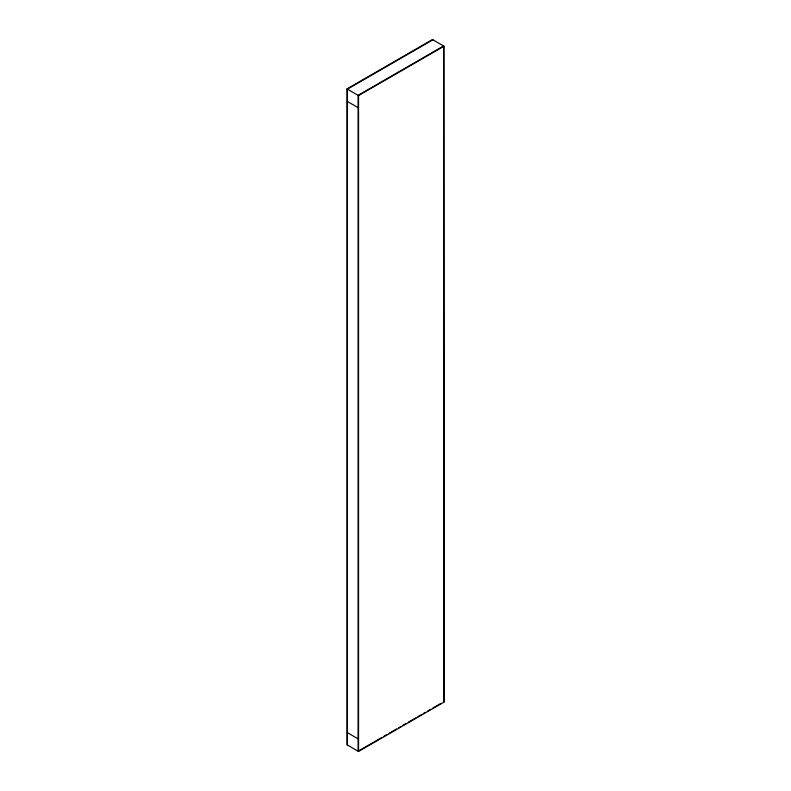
<?xml version="1.0" encoding="UTF-8"?>
<svg xmlns="http://www.w3.org/2000/svg" width="791" height="791" viewBox="0 0 791 791"><rect width="100%" height="100%" fill="white"/><g stroke="black" fill="none" stroke-linecap="round" stroke-linejoin="round"><path stroke-width="1.19" d="M346.982 88.899L432.45 39.55L444.018 46.234L444.018 702.101L358.55 751.45L346.982 744.766L346.982 88.899L358.55 95.573L444.018 46.234M432.895 39.807L347.427 89.156L347.427 745.023M359.173 750.58L381.608 737.627M383.744 736.391L386.957 734.542M389.093 733.306L396.568 728.986M398.704 727.75L400.839 726.524M402.975 725.288L406.179 723.439M408.324 722.203L415.799 717.882M417.935 716.656L421.138 714.797M423.274 713.571L425.41 712.335M427.545 711.099L430.759 709.25M432.895 708.014L440.369 703.703M347.427 101.485L358.105 107.655M444.018 702.101L443.573 45.977L358.105 95.316L358.105 751.193M347.427 732.693L358.105 738.853M358.55 95.573L358.55 751.45"/></g></svg>
